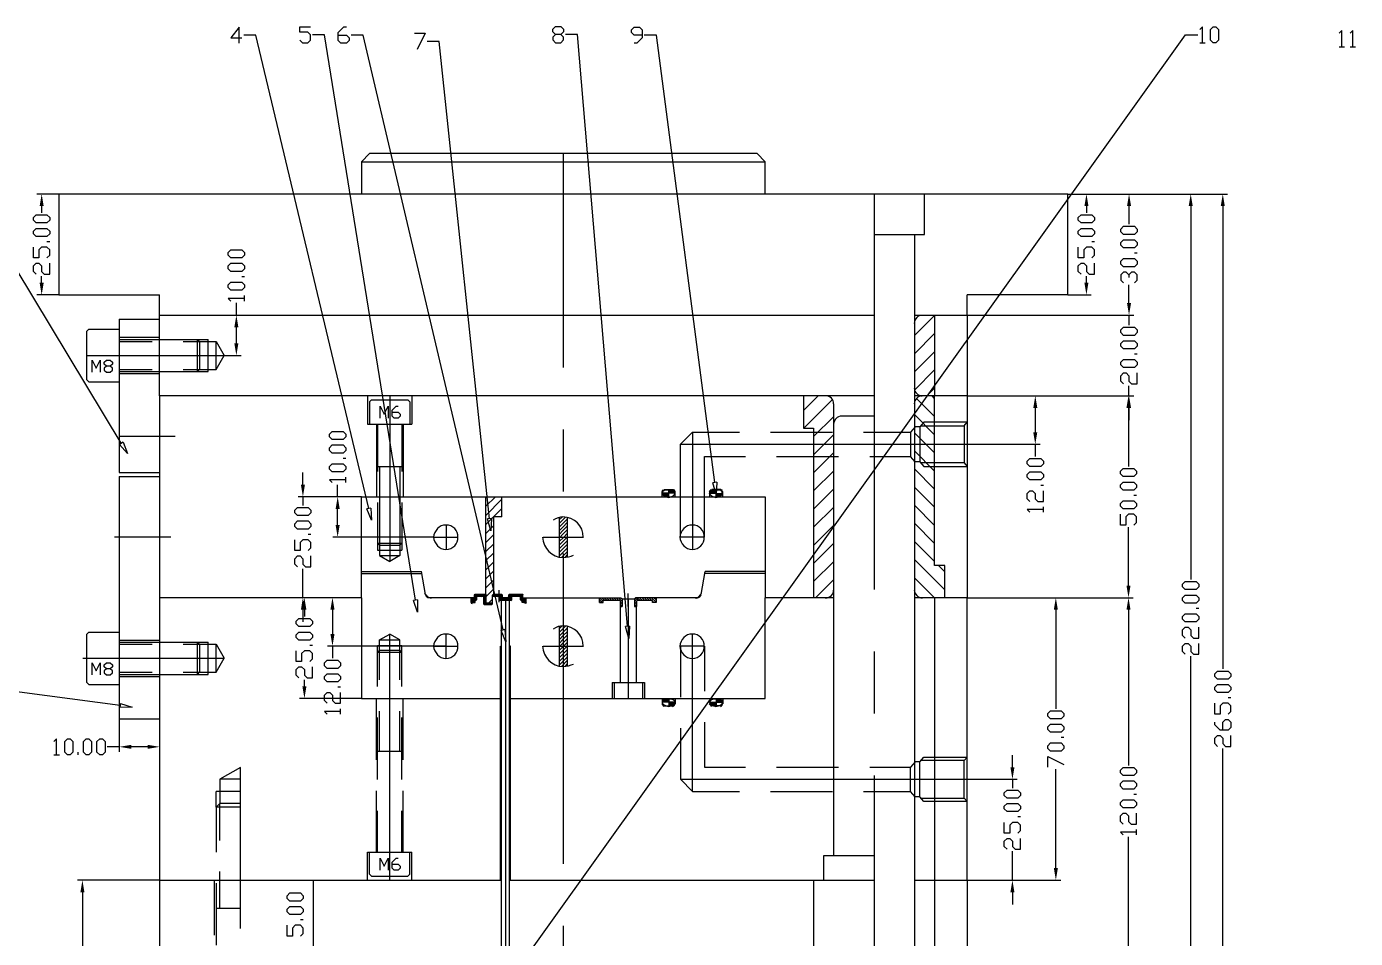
# Model space of a CAD drawing. Header units: inches. Extents: x 0 to 325, y 148 to 354.
# Drawn here: x 45.1 to 125.5, y 188.3 to 243.4 of the extents above; entities that cross this region are included whole.
import ezdxf

# ---------------------------------------------------------------- set-up
doc = ezdxf.new("R2010")
doc.units = ezdxf.units.IN
doc.header["$MEASUREMENT"] = 0

# ---------------------------------------------------------------- blocks, each defined once
blk = doc.blocks.new('AHH1270-500010_3')
at = {"transparency": 33554687}
for color, points in [(1, [(46.175, 232.574), (46.052, 233.306), (45.93, 232.574)]), (1, [(109.388, 232.574), (109.266, 233.306), (109.144, 232.574)]), (1, [(111.967, 232.574), (111.844, 233.306), (111.722, 232.574)]), (1, [(115.7, 232.574), (115.577, 233.306), (115.455, 232.574)]), (1, [(117.638, 232.574), (117.516, 233.306), (117.394, 232.574)]), (1, [(46.175, 227.933), (46.052, 227.2), (45.93, 227.933)]), (1, [(109.388, 227.933), (109.266, 227.2), (109.144, 227.933)]), (1, [(57.954, 225.246), (57.832, 225.979), (57.709, 225.246)]), (1, [(111.967, 226.711), (111.844, 225.979), (111.722, 226.711)]), (1, [(111.967, 226.711), (111.844, 225.979), (111.722, 226.711)]), (1, [(57.954, 224.269), (57.832, 223.536), (57.709, 224.269)]), (1, [(106.295, 220.361), (106.172, 221.093), (106.05, 220.361)]), (1, [(111.933, 220.361), (111.811, 221.093), (111.689, 220.361)]), (1, [(111.967, 220.361), (111.844, 221.093), (111.722, 220.361)]), (1, [(106.295, 218.894), (106.172, 218.161), (106.05, 218.894)]), (1, [(61.981, 215.72), (61.859, 214.987), (61.737, 215.72)]), (1, [(64.083, 214.254), (63.961, 214.987), (63.838, 214.255)]), (2, [(83.652, 215.097), (83.652, 215.207), (83.599, 215.207)]), (2, [(83.652, 215.097), (83.795, 215.017), (83.652, 215.207)]), (2, [(83.795, 215.017), (83.795, 215.207), (83.652, 215.207)]), (2, [(83.795, 215.017), (83.99, 214.987), (83.795, 215.207)]), (2, [(83.99, 214.987), (83.99, 215.207), (83.795, 215.207)]), (2, [(83.99, 215.207), (84.186, 215.207), (83.99, 215.427)]), (2, [(84.186, 215.207), (84.186, 215.397), (83.99, 215.427)]), (2, [(84.186, 215.207), (84.329, 215.207), (84.186, 215.397)]), (2, [(84.329, 215.207), (84.329, 215.317), (84.186, 215.397)]), (2, [(84.329, 215.207), (84.381, 215.207), (84.329, 215.317)]), (2, [(86.534, 215.207), (86.534, 215.317), (86.482, 215.207)]), (2, [(86.677, 215.207), (86.677, 215.397), (86.534, 215.317)]), (2, [(86.534, 215.207), (86.677, 215.207), (86.534, 215.317)]), (2, [(86.872, 215.207), (86.872, 215.427), (86.677, 215.397)]), (2, [(86.677, 215.207), (86.872, 215.207), (86.677, 215.397)]), (2, [(86.872, 214.987), (87.068, 215.017), (86.872, 215.207)]), (2, [(87.068, 215.017), (87.068, 215.207), (86.872, 215.207)]), (2, [(87.068, 215.017), (87.211, 215.097), (87.068, 215.207)]), (2, [(87.211, 215.097), (87.211, 215.207), (87.068, 215.207)]), (2, [(87.211, 215.097), (87.263, 215.207), (87.211, 215.207)]), (1, [(64.083, 213.277), (63.961, 212.544), (63.838, 213.277)]), (1, [(111.933, 209.613), (111.811, 208.881), (111.689, 209.613)]), (1, [(61.981, 208.148), (61.859, 208.881), (61.737, 208.148)]), (1, [(62.071, 208.148), (61.949, 208.881), (61.827, 208.148)]), (1, [(63.769, 208.148), (63.647, 208.881), (63.525, 208.148)]), (1, [(107.538, 208.148), (107.416, 208.881), (107.294, 208.148)]), (1, [(111.933, 208.148), (111.811, 208.881), (111.689, 208.148)]), (1, [(63.769, 206.682), (63.647, 205.949), (63.525, 206.683)]), (1, [(62.071, 203.507), (61.949, 202.774), (61.827, 203.507)]), (2, [(83.652, 202.554), (83.652, 202.664), (83.599, 202.554)]), (2, [(83.795, 202.554), (83.795, 202.745), (83.652, 202.664)]), (2, [(83.652, 202.554), (83.795, 202.554), (83.652, 202.664)]), (2, [(83.99, 202.554), (83.99, 202.774), (83.795, 202.745)]), (2, [(83.795, 202.554), (83.99, 202.554), (83.795, 202.745)]), (2, [(86.872, 202.554), (87.068, 202.554), (86.872, 202.774)]), (2, [(87.068, 202.554), (87.068, 202.745), (86.872, 202.774)]), (2, [(87.068, 202.554), (87.211, 202.554), (87.068, 202.745)]), (2, [(87.211, 202.554), (87.211, 202.664), (87.068, 202.745)]), (2, [(87.211, 202.554), (87.263, 202.554), (87.211, 202.664)]), (2, [(83.99, 202.335), (84.186, 202.364), (83.99, 202.554)]), (2, [(84.186, 202.364), (84.186, 202.554), (83.99, 202.554)]), (2, [(84.186, 202.364), (84.329, 202.445), (84.186, 202.554)]), (2, [(84.329, 202.444), (84.329, 202.554), (84.186, 202.554)]), (2, [(84.329, 202.444), (84.381, 202.554), (84.329, 202.554)]), (2, [(86.534, 202.444), (86.534, 202.554), (86.482, 202.554)]), (2, [(86.534, 202.444), (86.677, 202.364), (86.534, 202.554)]), (2, [(86.677, 202.364), (86.677, 202.554), (86.534, 202.554)]), (2, [(86.677, 202.364), (86.872, 202.334), (86.677, 202.554)]), (2, [(86.872, 202.335), (86.872, 202.554), (86.677, 202.554)]), (1, [(51.479, 199.731), (50.747, 199.853), (51.48, 199.975)]), (1, [(52.457, 199.731), (53.189, 199.853), (52.457, 199.975)]), (1, [(104.911, 198.622), (104.789, 197.889), (104.667, 198.622)]), (1, [(107.538, 192.515), (107.416, 191.783), (107.294, 192.515)]), (1, [(48.638, 191.05), (48.516, 191.783), (48.394, 191.05)]), (1, [(104.911, 191.05), (104.789, 191.783), (104.667, 191.05)])]:
    blk.add_hatch(color=color, dxfattribs=at).paths.add_polyline_path(points)
at = {"color": 1, "transparency": 33554687}
for points in [[(50.87, 218.22), (36.003, 242.887), (35.27, 242.887)], [(57.994, 242.425), (57.994, 243.404), (57.502, 242.75), (58.156, 242.75)], [(65.846, 214.279), (59.012, 242.912), (58.279, 242.912)], [(61.669, 242.612), (61.831, 242.45), (62.156, 242.45), (62.318, 242.612), (62.318, 242.937), (62.156, 243.099), (61.669, 243.099), (61.669, 243.429), (62.318, 243.429)], [(68.68, 208.735), (63.174, 242.937), (62.441, 242.937)], [(64.001, 242.927), (64.488, 242.927), (64.65, 242.764), (64.65, 242.602), (64.488, 242.44), (64.163, 242.44), (64.001, 242.602), (64.001, 243.089), (64.326, 243.414), (64.488, 243.414)], [(73.968, 206.924), (65.506, 242.927), (64.773, 242.927)], [(67.902, 176.687), (115.264, 242.932), (115.998, 242.932)], [(68.601, 243.035), (69.25, 243.035), (68.763, 242.056)], [(77.137, 242.464), (77.461, 242.464), (77.624, 242.627), (77.624, 242.789), (77.461, 242.951), (77.137, 242.951), (76.974, 243.114), (76.974, 243.276), (77.137, 243.438), (77.461, 243.438), (77.624, 243.276), (77.624, 243.114), (77.461, 242.951)], [(77.137, 242.951), (76.974, 242.789), (76.974, 242.627), (77.137, 242.464)], [(81.505, 207.145), (78.48, 242.951), (77.747, 242.951)], [(82.391, 242.917), (81.899, 242.917), (81.736, 243.079), (81.736, 243.242), (81.899, 243.404), (82.228, 243.404), (82.391, 243.242), (82.391, 242.755), (82.066, 242.43), (81.899, 242.43)], [(86.774, 215.849), (83.247, 242.917), (82.514, 242.917)], [(116.283, 242.445), (116.283, 243.424), (116.121, 243.256)], [(116.937, 242.445), (116.77, 242.607), (116.77, 243.256), (116.937, 243.424), (117.1, 243.424), (117.262, 243.256), (117.262, 242.607), (117.1, 242.445), (116.937, 242.445)], [(124.725, 242.218), (124.725, 243.197), (124.563, 243.035)], [(125.379, 242.218), (125.379, 243.197), (125.217, 243.035)], [(73.142, 213.654), (70.106, 242.543), (69.373, 242.543)], [(116.121, 242.445), (116.445, 242.445)], [(124.563, 242.218), (124.888, 242.218)], [(125.217, 242.218), (125.542, 242.218)], [(77.614, 235.749), (77.614, 222.815)], [(47.082, 233.304), (45.758, 233.304)], [(96.422, 233.304), (96.422, 209.379)], [(108.146, 233.304), (112.136, 233.304)], [(108.146, 233.304), (115.87, 233.304)], [(108.146, 233.304), (117.808, 233.304)], [(108.146, 233.304), (109.558, 233.304)], [(46.049, 232.571), (46.049, 232.162)], [(109.262, 232.571), (109.262, 232.162)], [(111.84, 232.571), (111.84, 231.474)], [(115.574, 232.571), (115.574, 209.979)], [(117.513, 232.571), (117.513, 204.563)], [(46.541, 231.715), (46.373, 231.552), (45.724, 231.552), (45.562, 231.715), (45.562, 231.877), (45.724, 232.044), (46.373, 232.044), (46.541, 231.877), (46.541, 231.715)], [(109.754, 231.715), (109.587, 231.552), (108.938, 231.552), (108.775, 231.715), (108.775, 231.877), (108.938, 232.044), (109.587, 232.044), (109.754, 231.877), (109.754, 231.715)], [(46.541, 230.903), (46.373, 230.741), (45.724, 230.741), (45.562, 230.903), (45.562, 231.065), (45.724, 231.228), (46.373, 231.228), (46.541, 231.065), (46.541, 230.903)], [(109.754, 230.903), (109.587, 230.741), (108.938, 230.741), (108.775, 230.903), (108.775, 231.065), (108.938, 231.228), (109.587, 231.228), (109.754, 231.065), (109.754, 230.903)], [(112.332, 231.026), (112.17, 230.864), (111.516, 230.864), (111.353, 231.026), (111.353, 231.188), (111.516, 231.351), (112.17, 231.351), (112.332, 231.188), (112.332, 231.026)], [(46.373, 229.437), (46.541, 229.599), (46.541, 229.924), (46.373, 230.086), (46.049, 230.086), (45.886, 229.924), (45.886, 229.437), (45.562, 229.437), (45.562, 230.086)], [(46.541, 230.416), (46.373, 230.416)], [(109.587, 229.437), (109.754, 229.599), (109.754, 229.924), (109.587, 230.086), (109.262, 230.086), (109.1, 229.924), (109.1, 229.437), (108.775, 229.437), (108.775, 230.086)], [(109.754, 230.416), (109.587, 230.416)], [(112.332, 230.209), (112.17, 230.047), (111.516, 230.047), (111.353, 230.209), (111.353, 230.372), (111.516, 230.534), (112.17, 230.534), (112.332, 230.372), (112.332, 230.209)], [(58.319, 229.599), (58.156, 229.437), (57.502, 229.437), (57.34, 229.599), (57.34, 229.762), (57.502, 229.924), (58.156, 229.924), (58.319, 229.762), (58.319, 229.599)], [(112.332, 229.068), (112.17, 228.905), (111.516, 228.905), (111.353, 229.068), (111.353, 229.235), (111.516, 229.397), (112.17, 229.397), (112.332, 229.235), (112.332, 229.068)], [(112.332, 229.722), (112.17, 229.722)], [(45.724, 228.458), (45.562, 228.62), (45.562, 228.95), (45.724, 229.112), (45.886, 229.112), (46.049, 228.95), (46.049, 228.62), (46.211, 228.458), (46.541, 228.458), (46.541, 229.112)], [(58.319, 228.787), (58.156, 228.62), (57.502, 228.62), (57.34, 228.787), (57.34, 228.95), (57.502, 229.112), (58.156, 229.112), (58.319, 228.95), (58.319, 228.787)], [(108.938, 228.458), (108.775, 228.62), (108.775, 228.95), (108.938, 229.112), (109.1, 229.112), (109.262, 228.95), (109.262, 228.62), (109.425, 228.458), (109.754, 228.458), (109.754, 229.112)], [(111.84, 228.418), (111.678, 228.581), (111.516, 228.581), (111.353, 228.418), (111.353, 228.094), (111.516, 227.931)], [(112.17, 227.931), (112.332, 228.094), (112.332, 228.418), (112.17, 228.581), (112.003, 228.581), (111.84, 228.418), (111.84, 228.256)], [(46.049, 227.931), (46.049, 228.34)], [(58.319, 227.646), (58.156, 227.484), (57.502, 227.484), (57.34, 227.646), (57.34, 227.808), (57.502, 227.971), (58.156, 227.971), (58.319, 227.808), (58.319, 227.646)], [(58.319, 228.295), (58.156, 228.295)], [(109.262, 227.931), (109.262, 228.34)], [(111.84, 226.711), (111.84, 227.808)], [(47.082, 227.198), (45.758, 227.198)], [(58.319, 226.992), (57.34, 226.992), (57.502, 226.829)], [(58.319, 226.829), (58.319, 227.159)], [(108.146, 227.198), (109.558, 227.198)], [(111.84, 226.711), (111.84, 227.439)], [(56.606, 225.978), (58.122, 225.978)], [(57.832, 225.978), (57.832, 226.711)], [(102.04, 225.978), (112.136, 225.978)], [(102.04, 225.978), (112.136, 225.978)], [(111.84, 225.978), (111.84, 225.363)], [(57.832, 224.266), (57.832, 225.245)], [(112.332, 224.916), (112.17, 224.753), (111.516, 224.753), (111.353, 224.916), (111.353, 225.083), (111.516, 225.245), (112.17, 225.245), (112.332, 225.083), (112.332, 224.916)], [(112.332, 224.104), (112.17, 223.941), (111.516, 223.941), (111.353, 224.104), (111.353, 224.266), (111.516, 224.429), (112.17, 224.429), (112.332, 224.266), (112.332, 224.104)], [(56.606, 223.533), (58.122, 223.533)], [(112.332, 223.617), (112.17, 223.617)], [(112.332, 222.962), (112.17, 222.8), (111.516, 222.8), (111.353, 222.962), (111.353, 223.125), (111.516, 223.287), (112.17, 223.287), (112.332, 223.125), (112.332, 222.962)], [(111.516, 221.826), (111.353, 221.988), (111.353, 222.313), (111.516, 222.475), (111.678, 222.475), (111.84, 222.313), (111.84, 221.988), (112.003, 221.826), (112.332, 221.826), (112.332, 222.475)], [(111.84, 221.093), (111.84, 221.703)], [(102.04, 221.093), (112.136, 221.093)], [(102.04, 221.093), (112.101, 221.093)], [(102.04, 221.093), (106.463, 221.093)], [(106.168, 220.36), (106.168, 218.894)], [(111.811, 220.36), (111.811, 216.818)], [(111.84, 220.36), (111.84, 219.627)], [(64.449, 218.608), (64.286, 218.446), (63.632, 218.446), (63.47, 218.608), (63.47, 218.771), (63.632, 218.933), (64.286, 218.933), (64.449, 218.771), (64.449, 218.608)], [(77.614, 219.056), (77.614, 215.302)], [(50.978, 218.284), (51.249, 217.595), (50.767, 218.156)], [(50.978, 218.284), (50.767, 218.156)], [(64.449, 217.792), (64.286, 217.629), (63.632, 217.629), (63.47, 217.792), (63.47, 217.954), (63.632, 218.121), (64.286, 218.121), (64.449, 217.954), (64.449, 217.792)], [(102.04, 218.161), (106.463, 218.161)], [(106.168, 218.161), (106.168, 217.428)], [(64.449, 217.305), (64.286, 217.305)], [(106.66, 216.98), (106.498, 216.818), (105.843, 216.818), (105.681, 216.98), (105.681, 217.142), (105.843, 217.305), (106.498, 217.305), (106.66, 217.142), (106.66, 216.98)], [(61.856, 215.716), (61.856, 216.449)], [(64.449, 216.655), (64.286, 216.493), (63.632, 216.493), (63.47, 216.655), (63.47, 216.818), (63.632, 216.98), (64.286, 216.98), (64.449, 216.818), (64.449, 216.655)], [(106.66, 216.163), (106.498, 216.001), (105.843, 216.001), (105.681, 216.163), (105.681, 216.326), (105.843, 216.488), (106.498, 216.488), (106.66, 216.326), (106.66, 216.163)], [(112.298, 216.37), (112.136, 216.208), (111.481, 216.208), (111.319, 216.37), (111.319, 216.532), (111.481, 216.695), (112.136, 216.695), (112.298, 216.532), (112.298, 216.37)], [(64.449, 216.001), (63.47, 216.001), (63.632, 215.839)], [(63.957, 214.983), (63.957, 215.716)], [(64.449, 215.839), (64.449, 216.163)], [(86.897, 215.863), (86.868, 215.125), (86.656, 215.834)], [(86.897, 215.863), (86.656, 215.834)], [(106.66, 215.676), (106.498, 215.676)], [(112.298, 215.553), (112.136, 215.391), (111.481, 215.391), (111.319, 215.553), (111.319, 215.716), (111.481, 215.878), (112.136, 215.878), (112.298, 215.716), (112.298, 215.553)], [(65.398, 214.983), (61.566, 214.983)], [(61.856, 214.983), (61.856, 214.456)], [(65.398, 214.983), (63.666, 214.983)], [(105.843, 214.697), (105.681, 214.86), (105.681, 215.189), (105.843, 215.352), (106.006, 215.352), (106.168, 215.189), (106.168, 214.86), (106.335, 214.697), (106.66, 214.697), (106.66, 215.352)], [(112.298, 214.417), (112.136, 214.25), (111.481, 214.25), (111.319, 214.417), (111.319, 214.579), (111.481, 214.742), (112.136, 214.742), (112.298, 214.579), (112.298, 214.417)], [(112.298, 215.066), (112.136, 215.066)], [(62.343, 214.009), (62.181, 213.846), (61.531, 213.846), (61.369, 214.009), (61.369, 214.171), (61.531, 214.333), (62.181, 214.333), (62.343, 214.171), (62.343, 214.009)], [(63.957, 213.275), (63.957, 214.25)], [(65.964, 214.304), (66.018, 213.566), (65.728, 214.25)], [(65.964, 214.304), (65.728, 214.25)], [(106.66, 214.21), (105.681, 214.21), (105.843, 214.048)], [(106.66, 214.048), (106.66, 214.373)], [(112.136, 213.275), (112.298, 213.438), (112.298, 213.763), (112.136, 213.925), (111.811, 213.925), (111.644, 213.763), (111.644, 213.275), (111.319, 213.275), (111.319, 213.925)], [(62.343, 213.192), (62.181, 213.03), (61.531, 213.03), (61.369, 213.192), (61.369, 213.354), (61.531, 213.521), (62.181, 213.521), (62.343, 213.354), (62.343, 213.192)], [(73.265, 213.664), (73.22, 212.921), (73.024, 213.64)], [(73.265, 213.664), (73.024, 213.64)], [(111.811, 209.61), (111.811, 213.153)], [(62.181, 211.726), (62.343, 211.893), (62.343, 212.218), (62.181, 212.38), (61.856, 212.38), (61.693, 212.218), (61.693, 211.726), (61.369, 211.726), (61.369, 212.38)], [(62.343, 212.705), (62.181, 212.705)], [(69.796, 212.542), (63.666, 212.542)], [(77.614, 211.549), (77.614, 192.775)], [(61.531, 210.752), (61.369, 210.914), (61.369, 211.239), (61.531, 211.401), (61.693, 211.401), (61.856, 211.239), (61.856, 210.914), (62.018, 210.752), (62.343, 210.752), (62.343, 211.401)], [(61.856, 208.877), (61.856, 210.629)], [(116.061, 209.532), (115.899, 209.364), (115.25, 209.364), (115.087, 209.532), (115.087, 209.694), (115.25, 209.856), (115.899, 209.856), (116.061, 209.694), (116.061, 209.532)], [(73.703, 209.325), (73.703, 208.597)], [(73.703, 209.099), (73.703, 208.705)], [(81.52, 209.123), (81.52, 208.336)], [(65.398, 208.877), (61.566, 208.877)], [(65.398, 208.877), (61.654, 208.877)], [(65.398, 208.877), (63.351, 208.877)], [(68.798, 208.754), (68.798, 208.011), (68.557, 208.715)], [(68.798, 208.754), (68.557, 208.715)], [(102.04, 208.877), (112.101, 208.877)], [(102.04, 208.877), (112.101, 208.877)], [(102.04, 208.877), (107.708, 208.877)], [(116.061, 208.715), (115.899, 208.553), (115.25, 208.553), (115.087, 208.715), (115.087, 208.877), (115.25, 209.04), (115.899, 209.04), (116.061, 208.877), (116.061, 208.715)], [(62.436, 207.288), (62.274, 207.126), (61.62, 207.126), (61.457, 207.288), (61.457, 207.455), (61.62, 207.618), (62.274, 207.618), (62.436, 207.455), (62.436, 207.288)], [(61.856, 208.144), (61.856, 207.411)], [(61.949, 208.144), (61.949, 207.741)], [(63.647, 208.144), (63.647, 206.678)], [(107.413, 208.144), (107.413, 202.162)], [(111.811, 208.144), (111.811, 198.723)], [(116.061, 207.574), (115.899, 207.411), (115.25, 207.411), (115.087, 207.574), (115.087, 207.741), (115.25, 207.903), (115.899, 207.903), (116.061, 207.741), (116.061, 207.574)], [(116.061, 208.228), (115.899, 208.228)], [(62.436, 206.476), (62.274, 206.314), (61.62, 206.314), (61.457, 206.476), (61.457, 206.639), (61.62, 206.801), (62.274, 206.801), (62.436, 206.639), (62.436, 206.476)], [(74.086, 206.954), (74.136, 206.211), (73.845, 206.9)], [(74.086, 206.954), (73.845, 206.9)], [(81.628, 207.155), (81.569, 206.417), (81.382, 207.136)], [(81.628, 207.155), (81.382, 207.136)], [(115.25, 206.437), (115.087, 206.599), (115.087, 206.924), (115.25, 207.086), (115.412, 207.086), (115.574, 206.924), (115.574, 206.599), (115.737, 206.437), (116.061, 206.437), (116.061, 207.086)], [(62.436, 205.989), (62.274, 205.989)], [(70.529, 205.945), (63.351, 205.945)], [(63.647, 205.945), (63.647, 205.212)], [(115.25, 205.458), (115.087, 205.62), (115.087, 205.945), (115.25, 206.112), (115.412, 206.112), (115.574, 205.945), (115.574, 205.62), (115.737, 205.458), (116.061, 205.458), (116.061, 206.112)], [(62.274, 205.01), (62.436, 205.173), (62.436, 205.497), (62.274, 205.66), (61.949, 205.66), (61.782, 205.497), (61.782, 205.01), (61.457, 205.01), (61.457, 205.66)], [(64.134, 204.764), (63.971, 204.602), (63.317, 204.602), (63.155, 204.764), (63.155, 204.932), (63.317, 205.094), (63.971, 205.094), (64.134, 204.932), (64.134, 204.764)], [(96.422, 205.625), (96.422, 201.872)], [(115.574, 180.298), (115.574, 205.335)], [(50.806, 202.349), (31.137, 204.946)], [(61.62, 204.036), (61.457, 204.199), (61.457, 204.523), (61.62, 204.686), (61.782, 204.686), (61.949, 204.523), (61.949, 204.199), (62.112, 204.036), (62.436, 204.036), (62.436, 204.686)], [(64.134, 203.953), (63.971, 203.79), (63.317, 203.79), (63.155, 203.953), (63.155, 204.115), (63.317, 204.277), (63.971, 204.277), (64.134, 204.115), (64.134, 203.953)], [(118, 204.115), (117.838, 203.953), (117.188, 203.953), (117.026, 204.115), (117.026, 204.277), (117.188, 204.44), (117.838, 204.44), (118, 204.277), (118, 204.115)], [(61.949, 203.505), (61.949, 203.913)], [(64.134, 203.466), (63.971, 203.466)], [(118, 203.303), (117.838, 203.136), (117.188, 203.136), (117.026, 203.303), (117.026, 203.466), (117.188, 203.628), (117.838, 203.628), (118, 203.466), (118, 203.303)], [(65.398, 202.772), (61.654, 202.772)], [(63.317, 202.486), (63.155, 202.649), (63.155, 202.974), (63.317, 203.136), (63.479, 203.136), (63.647, 202.974), (63.647, 202.649), (63.809, 202.486), (64.134, 202.486), (64.134, 203.136)], [(118, 202.811), (117.838, 202.811)], [(50.821, 202.472), (51.534, 202.255), (50.791, 202.231)], [(50.821, 202.472), (50.791, 202.231)], [(64.134, 201.999), (63.155, 201.999), (63.317, 201.837)], [(64.134, 201.837), (64.134, 202.162)], [(107.9, 201.714), (107.737, 201.552), (107.088, 201.552), (106.926, 201.714), (106.926, 201.876), (107.088, 202.039), (107.737, 202.039), (107.9, 201.876), (107.9, 201.714)], [(117.838, 201.837), (118, 201.999), (118, 202.324), (117.838, 202.486), (117.513, 202.486), (117.35, 202.324), (117.35, 201.837), (117.026, 201.837), (117.026, 202.486)], [(50.742, 201.552), (50.742, 199.559)], [(53.187, 201.552), (53.187, 199.559)], [(107.9, 200.897), (107.737, 200.735), (107.088, 200.735), (106.926, 200.897), (106.926, 201.06), (107.088, 201.227), (107.737, 201.227), (107.9, 201.06), (107.9, 200.897)], [(117.513, 200.858), (117.513, 201.345), (117.675, 201.507), (117.838, 201.507), (118, 201.345), (118, 201.02), (117.838, 200.858), (117.35, 200.858), (117.026, 201.183), (117.026, 201.345)], [(46.959, 199.362), (46.959, 200.341), (46.797, 200.174)], [(47.608, 199.362), (47.446, 199.525), (47.446, 200.174), (47.608, 200.341), (47.771, 200.341), (47.933, 200.174), (47.933, 199.525), (47.771, 199.362), (47.608, 199.362)], [(48.75, 199.362), (48.587, 199.525), (48.587, 200.174), (48.75, 200.341), (48.912, 200.341), (49.074, 200.174), (49.074, 199.525), (48.912, 199.362), (48.75, 199.362)], [(49.561, 199.362), (49.399, 199.525), (49.399, 200.174), (49.561, 200.341), (49.729, 200.341), (49.891, 200.174), (49.891, 199.525), (49.729, 199.362), (49.561, 199.362)], [(107.9, 200.41), (107.737, 200.41)], [(117.188, 199.879), (117.026, 200.046), (117.026, 200.371), (117.188, 200.533), (117.35, 200.533), (117.513, 200.371), (117.513, 200.046), (117.675, 199.879), (118, 199.879), (118, 200.533)], [(48.263, 199.362), (48.263, 199.525)], [(50.742, 199.85), (50.009, 199.85)], [(52.454, 199.85), (51.475, 199.85)], [(107.9, 199.761), (107.737, 199.599), (107.088, 199.599), (106.926, 199.761), (106.926, 199.923), (107.088, 200.086), (107.737, 200.086), (107.9, 199.923), (107.9, 199.761)], [(117.513, 169.308), (117.513, 199.761)], [(46.797, 199.362), (47.121, 199.362)], [(58.073, 188.859), (58.073, 198.605)], [(104.785, 198.62), (104.785, 199.353)], [(106.926, 198.62), (106.926, 199.269), (107.9, 198.782)], [(112.298, 198.275), (112.136, 198.113), (111.481, 198.113), (111.319, 198.275), (111.319, 198.438), (111.481, 198.6), (112.136, 198.6), (112.298, 198.438), (112.298, 198.275)], [(96.422, 198.118), (96.422, 174.193)], [(102.04, 197.887), (105.081, 197.887)], [(104.785, 197.887), (104.785, 197.355)], [(107.413, 192.514), (107.413, 198.497)], [(105.277, 196.907), (105.11, 196.745), (104.461, 196.745), (104.298, 196.907), (104.298, 197.075), (104.461, 197.237), (105.11, 197.237), (105.277, 197.075), (105.277, 196.907)], [(112.298, 197.463), (112.136, 197.296), (111.481, 197.296), (111.319, 197.463), (111.319, 197.626), (111.481, 197.788), (112.136, 197.788), (112.298, 197.626), (112.298, 197.463)], [(105.277, 196.096), (105.11, 195.933), (104.461, 195.933), (104.298, 196.096), (104.298, 196.258), (104.461, 196.42), (105.11, 196.42), (105.277, 196.258), (105.277, 196.096)], [(112.298, 196.322), (112.136, 196.16), (111.481, 196.16), (111.319, 196.322), (111.319, 196.484), (111.481, 196.647), (112.136, 196.647), (112.298, 196.484), (112.298, 196.322)], [(112.298, 196.971), (112.136, 196.971)], [(105.277, 195.609), (105.11, 195.609)], [(111.481, 195.181), (111.319, 195.343), (111.319, 195.668), (111.481, 195.835), (111.644, 195.835), (111.811, 195.668), (111.811, 195.343), (111.973, 195.181), (112.298, 195.181), (112.298, 195.835)], [(105.11, 194.63), (105.277, 194.792), (105.277, 195.117), (105.11, 195.279), (104.785, 195.279), (104.623, 195.117), (104.623, 194.63), (104.298, 194.63), (104.298, 195.279)], [(112.298, 194.694), (111.319, 194.694), (111.481, 194.531)], [(112.298, 194.531), (112.298, 194.856)], [(104.461, 193.651), (104.298, 193.818), (104.298, 194.143), (104.461, 194.305), (104.623, 194.305), (104.785, 194.143), (104.785, 193.818), (104.948, 193.651), (105.277, 193.651), (105.277, 194.305)], [(111.811, 180.298), (111.811, 194.408)], [(104.785, 191.781), (104.785, 193.533)], [(53.187, 191.781), (48.218, 191.781)], [(102.04, 191.781), (105.081, 191.781)], [(102.04, 191.781), (107.708, 191.781)], [(48.514, 191.048), (48.514, 185.061)], [(61.88, 190.679), (61.718, 190.517), (61.069, 190.517), (60.906, 190.679), (60.906, 190.842), (61.069, 191.009), (61.718, 191.009), (61.88, 190.842), (61.88, 190.679)], [(104.785, 191.048), (104.785, 190.315)], [(61.88, 189.867), (61.718, 189.705), (61.069, 189.705), (60.906, 189.867), (60.906, 190.03), (61.069, 190.192), (61.718, 190.192), (61.88, 190.03), (61.88, 189.867)], [(61.718, 188.401), (61.88, 188.564), (61.88, 188.888), (61.718, 189.051), (61.393, 189.051), (61.231, 188.888), (61.231, 188.401), (60.906, 188.401), (60.906, 189.051)], [(61.88, 189.38), (61.718, 189.38)], [(77.614, 189.021), (77.614, 185.263)]]:
    blk.add_lwpolyline(points, dxfattribs=at)
at = {"color": 4, "transparency": 33554687}
for points in [[(65.89, 235.749), (65.398, 235.257), (65.398, 233.304)], [(89.337, 235.749), (65.89, 235.749)], [(89.825, 233.304), (89.825, 235.257), (89.337, 235.749)], [(65.398, 235.257), (89.825, 235.257)], [(108.146, 227.198), (108.146, 233.304), (47.082, 233.304), (47.082, 227.198)], [(96.422, 230.864), (99.472, 230.864), (99.472, 233.304)], [(98.862, 230.864), (98.862, 180.057)], [(47.082, 227.198), (53.187, 227.198)], [(53.187, 225.978), (53.187, 227.198)], [(108.146, 227.198), (102.04, 227.198)], [(102.04, 225.978), (102.04, 227.198)], [(53.187, 225.978), (96.422, 225.978)], [(53.187, 221.093), (53.187, 225.978)], [(53.187, 221.093), (53.187, 225.978)], [(102.04, 225.978), (102.04, 221.093), (98.862, 221.093)], [(98.862, 225.978), (102.04, 225.978)], [(98.862, 224.734), (100.082, 225.954)], [(100.082, 225.978), (100.082, 221.093)], [(50.742, 225.732), (53.187, 225.732)], [(50.742, 225.732), (50.742, 216.449), (53.187, 216.449)], [(98.862, 223.636), (100.082, 224.857)], [(98.862, 222.539), (100.082, 223.759)], [(98.882, 221.457), (100.082, 222.662)], [(99.61, 221.093), (100.082, 221.565)], [(53.187, 221.093), (53.187, 208.877)], [(96.422, 221.093), (53.187, 221.093)], [(92.147, 221.093), (92.147, 219.135)], [(92.147, 220.207), (93.027, 221.093)], [(92.171, 219.135), (93.898, 220.867)], [(93.977, 219.381), (93.977, 220.601)], [(100.082, 219.833), (98.99, 220.931)], [(100.082, 220.931), (99.925, 221.093)], [(100.697, 208.877), (100.697, 210.83), (100.082, 210.83), (100.082, 221.093)], [(102.04, 221.093), (102.04, 208.877)], [(92.757, 218.623), (93.977, 219.848)], [(96.422, 219.868), (94.469, 219.868)], [(100.082, 218.736), (98.862, 219.956)], [(92.147, 219.135), (92.757, 219.135)], [(92.757, 219.135), (92.757, 208.877)], [(92.757, 217.531), (93.977, 218.751)], [(93.977, 193.247), (93.977, 219.381)], [(100.082, 217.639), (98.862, 218.864)], [(92.757, 216.434), (93.977, 217.654)], [(100.082, 216.542), (98.862, 217.767)], [(92.757, 215.337), (93.977, 216.557)], [(100.082, 215.445), (98.862, 216.67)], [(50.742, 216.208), (53.187, 216.208)], [(50.742, 216.208), (50.742, 201.552)], [(100.082, 214.353), (98.862, 215.573)], [(65.398, 214.983), (89.825, 214.983)], [(65.398, 208.877), (65.398, 214.983)], [(72.92, 209.099), (72.92, 214.983)], [(72.93, 214.958), (72.96, 214.983)], [(72.93, 214.407), (73.506, 214.983)], [(72.93, 213.861), (73.899, 214.83)], [(73.899, 213.763), (73.899, 214.983)], [(89.825, 214.983), (89.825, 208.877)], [(92.757, 214.24), (93.977, 215.46)], [(72.93, 213.31), (73.899, 214.279)], [(92.757, 213.143), (93.977, 214.363)], [(100.082, 213.256), (98.862, 214.476)], [(72.93, 212.764), (73.412, 213.241)], [(73.412, 209.099), (73.412, 213.763)], [(73.899, 213.763), (73.412, 213.763)], [(92.757, 212.046), (93.977, 213.266)], [(100.082, 212.159), (98.862, 213.379)], [(72.93, 212.218), (73.412, 212.695)], [(100.082, 211.062), (98.862, 212.282)], [(72.93, 211.667), (73.412, 212.144)], [(72.93, 211.121), (73.412, 211.598)], [(92.757, 210.948), (93.977, 212.169)], [(72.93, 210.57), (73.412, 211.047)], [(92.757, 209.851), (93.977, 211.071)], [(100.697, 209.354), (98.862, 211.185)], [(100.697, 210.452), (100.313, 210.83)], [(65.398, 210.466), (69.029, 210.466)], [(65.398, 210.343), (69.049, 210.343)], [(69.27, 209.079), (69.029, 210.466)], [(72.93, 210.024), (73.412, 210.501)], [(72.93, 209.473), (73.412, 209.95)], [(85.953, 209.079), (86.199, 210.466)], [(89.825, 210.343), (86.174, 210.343)], [(89.825, 210.466), (86.199, 210.466)], [(92.88, 208.877), (93.977, 209.974)], [(100.072, 208.877), (98.862, 210.087)], [(72.92, 209.099), (72.93, 208.557)], [(72.93, 208.926), (73.412, 209.404)], [(73.412, 209.099), (73.339, 209.025)], [(53.187, 208.877), (53.187, 191.781), (73.88, 191.781)], [(65.398, 208.877), (53.187, 208.877)], [(65.398, 208.877), (65.398, 202.772)], [(72, 208.877), (69.511, 208.877)], [(72.93, 208.557), (73.339, 208.557)], [(73.112, 208.557), (73.339, 208.784)], [(73.339, 208.508), (73.339, 209.025)], [(75.41, 208.877), (81.102, 208.877)], [(81.102, 208.877), (81.176, 208.803)], [(81.176, 208.803), (81.914, 208.803)], [(81.987, 208.877), (81.914, 208.803)], [(85.712, 208.877), (81.987, 208.877)], [(93.977, 208.877), (89.825, 208.877)], [(89.825, 202.772), (89.825, 208.877)], [(102.04, 191.781), (102.04, 208.877), (98.862, 208.877)], [(100.082, 208.877), (100.082, 168.575)], [(65.398, 202.772), (73.88, 202.772)], [(74.367, 202.772), (89.825, 202.772)], [(50.742, 201.552), (53.187, 201.552)], [(58.073, 198.605), (56.828, 197.887), (56.828, 196.42)], [(58.073, 197.887), (56.828, 197.887)], [(58.073, 197.154), (56.606, 197.154)], [(56.606, 196.199), (56.606, 197.154)], [(58.073, 196.42), (56.828, 196.42), (56.606, 196.199), (56.606, 193.483)], [(58.073, 196.199), (56.606, 196.199)], [(56.828, 194.182), (56.828, 196.42)], [(93.367, 193.247), (93.367, 191.781)], [(96.422, 193.247), (93.367, 193.247)], [(56.828, 190.069), (56.828, 192.308)], [(53.187, 191.781), (53.187, 174.68)], [(56.483, 191.781), (56.483, 188.46)], [(56.606, 191.609), (56.606, 187.855)], [(62.471, 191.781), (62.471, 174.68)], [(74.367, 191.781), (96.422, 191.781)], [(92.757, 191.781), (92.757, 174.68)], [(98.862, 191.781), (102.04, 191.781)], [(102.04, 191.781), (102.04, 174.68)], [(58.073, 190.069), (56.606, 190.069)]]:
    blk.add_lwpolyline(points, dxfattribs=at)
at = {"color": 6, "transparency": 33554687}
for points in [[(48.789, 224.999), (48.912, 225.122)], [(48.789, 222.067), (48.789, 224.999)], [(48.789, 222.559), (48.789, 224.512)], [(48.912, 225.122), (50.742, 225.122)], [(50.742, 224.635), (53.187, 224.635)], [(50.742, 224.512), (56.119, 224.512)], [(50.742, 224.374), (52.74, 224.374)], [(54.614, 224.374), (56.606, 224.374)], [(55.48, 222.559), (55.48, 224.512)], [(55.627, 224.365), (55.48, 224.512)], [(55.48, 222.559), (55.627, 222.702), (55.627, 224.365)], [(56.119, 222.559), (56.119, 224.512)], [(56.606, 224.374), (57.094, 223.533)], [(56.606, 222.692), (56.606, 224.374)], [(48.789, 223.533), (57.094, 223.533)], [(56.606, 222.692), (57.094, 223.533)], [(49.109, 222.525), (49.109, 223.258), (49.355, 222.771), (49.596, 223.258), (49.596, 222.525)], [(49.965, 222.525), (50.206, 222.525), (50.329, 222.648), (50.329, 222.771), (50.206, 222.894), (49.965, 222.894), (49.842, 223.017), (49.842, 223.135), (49.965, 223.258), (50.206, 223.258), (50.329, 223.135), (50.329, 223.017), (50.206, 222.894)], [(49.965, 222.894), (49.842, 222.771), (49.842, 222.648), (49.965, 222.525)], [(48.789, 222.067), (48.912, 221.944)], [(48.912, 221.944), (50.742, 221.944)], [(50.742, 222.692), (52.74, 222.692)], [(50.742, 222.559), (56.119, 222.559)], [(50.742, 222.436), (53.187, 222.436)], [(54.614, 222.692), (56.606, 222.692)], [(65.767, 221.093), (65.767, 219.381)], [(66.008, 220.847), (65.89, 220.724)], [(65.89, 220.724), (65.89, 219.381)], [(66.008, 220.847), (68.207, 220.847)], [(66.53, 219.74), (66.53, 220.473), (66.776, 219.986), (67.022, 220.473), (67.022, 219.74)], [(67.11, 221.093), (67.11, 211.076)], [(67.263, 220.109), (67.632, 220.109), (67.75, 219.986), (67.75, 219.863), (67.632, 219.74), (67.386, 219.74), (67.263, 219.863), (67.263, 220.232), (67.509, 220.473), (67.632, 220.473)], [(68.207, 220.847), (68.33, 220.724)], [(68.33, 220.724), (68.33, 219.381)], [(68.453, 221.093), (68.453, 219.381)], [(65.767, 219.381), (68.453, 219.381)], [(66.303, 219.381), (66.303, 214.983)], [(66.377, 219.381), (66.377, 216.508)], [(67.843, 219.381), (67.843, 216.508)], [(67.917, 219.381), (67.917, 214.983)], [(50.742, 218.648), (54.137, 218.648)], [(66.377, 216.818), (67.843, 216.818)], [(66.485, 216.818), (66.485, 211.436)], [(67.73, 216.818), (67.73, 211.436)], [(66.377, 214.633), (66.377, 211.76)], [(67.843, 214.633), (67.843, 211.76)], [(53.876, 212.542), (50.457, 212.542)], [(66.377, 212.173), (67.843, 212.173)], [(66.377, 212.173), (66.5, 212.055), (67.72, 212.055)], [(66.377, 211.76), (67.843, 211.76)], [(67.72, 212.055), (67.843, 212.173)], [(66.485, 211.436), (67.11, 211.076)], [(66.485, 211.436), (67.73, 211.436)], [(67.73, 211.436), (67.11, 211.076)], [(73.88, 186.896), (73.88, 208.705)], [(74.121, 208.705), (74.121, 183.231)], [(74.367, 186.896), (74.367, 208.705)], [(81.058, 208.336), (81.058, 203.751)], [(81.545, 208.803), (81.545, 202.772)], [(82.032, 208.336), (82.032, 203.751)], [(48.789, 206.678), (48.912, 206.801)], [(48.789, 203.751), (48.789, 206.678)], [(48.912, 206.801), (50.742, 206.801)], [(66.485, 206.319), (67.11, 206.678)], [(67.73, 206.319), (67.11, 206.678)], [(67.11, 191.781), (67.11, 206.678)], [(48.789, 204.238), (48.789, 206.191)], [(50.742, 206.314), (53.187, 206.314)], [(50.742, 206.191), (56.119, 206.191)], [(50.742, 206.058), (52.74, 206.058)], [(54.614, 206.058), (56.606, 206.058)], [(55.48, 204.238), (55.48, 206.191)], [(55.627, 206.043), (55.48, 206.191)], [(55.48, 204.238), (55.627, 204.386), (55.627, 206.043)], [(56.119, 204.238), (56.119, 206.191)], [(56.606, 206.058), (57.094, 205.212)], [(56.606, 204.371), (56.606, 206.058)], [(66.377, 205.994), (67.843, 205.994)], [(66.377, 203.5), (66.377, 205.994)], [(66.485, 206.319), (67.73, 206.319)], [(66.485, 203.898), (66.485, 206.319)], [(67.73, 203.898), (67.73, 206.319)], [(67.843, 203.5), (67.843, 205.994)], [(73.816, 205.945), (73.88, 205.945)], [(73.816, 191.781), (73.816, 205.945)], [(74.426, 205.945), (74.367, 205.945)], [(74.426, 191.781), (74.426, 205.945)], [(48.548, 205.212), (57.094, 205.212)], [(56.606, 204.371), (57.094, 205.212)], [(66.377, 205.581), (66.5, 205.704), (67.72, 205.704)], [(66.377, 205.581), (67.843, 205.581)], [(67.72, 205.704), (67.843, 205.581)], [(49.109, 204.208), (49.109, 204.941), (49.355, 204.45), (49.596, 204.941), (49.596, 204.208)], [(49.965, 204.208), (50.206, 204.208), (50.329, 204.331), (50.329, 204.45), (50.206, 204.572), (49.965, 204.572), (49.842, 204.695), (49.842, 204.818), (49.965, 204.941), (50.206, 204.941), (50.329, 204.818), (50.329, 204.695), (50.206, 204.572)], [(49.965, 204.572), (49.842, 204.45), (49.842, 204.331), (49.965, 204.208)], [(50.742, 204.371), (52.74, 204.371)], [(50.742, 204.238), (56.119, 204.238)], [(54.614, 204.371), (56.606, 204.371)], [(48.789, 203.751), (48.912, 203.628)], [(48.912, 203.628), (50.742, 203.628)], [(50.742, 204.115), (53.187, 204.115)], [(80.571, 203.751), (80.571, 202.772)], [(80.571, 203.751), (82.524, 203.751)], [(80.689, 203.751), (80.689, 202.772)], [(82.401, 203.751), (82.401, 202.772)], [(82.524, 203.751), (82.524, 202.772)], [(66.303, 199.067), (66.303, 202.772)], [(67.917, 199.067), (67.917, 202.772)], [(66.485, 199.599), (66.485, 202.019)], [(67.73, 199.599), (67.73, 202.019)], [(66.377, 197.867), (66.377, 201.621)], [(67.843, 197.867), (67.843, 201.621)], [(66.377, 199.599), (67.843, 199.599)], [(66.303, 193.488), (66.303, 197.193)], [(67.917, 193.488), (67.917, 197.193)], [(66.377, 193.488), (66.377, 195.988)], [(67.843, 193.488), (67.843, 195.988)], [(65.767, 191.781), (65.767, 193.488)], [(65.767, 193.488), (68.453, 193.488)], [(65.89, 192.145), (65.89, 193.488)], [(66.53, 192.386), (66.53, 193.119), (66.776, 192.627), (67.022, 193.119), (67.022, 192.386)], [(67.263, 192.75), (67.632, 192.75), (67.75, 192.627), (67.75, 192.509), (67.632, 192.386), (67.386, 192.386), (67.263, 192.509), (67.263, 192.873), (67.509, 193.119), (67.632, 193.119)], [(68.33, 192.145), (68.33, 193.488)], [(68.453, 191.781), (68.453, 193.488)], [(66.008, 192.022), (65.89, 192.145)], [(66.008, 192.022), (68.207, 192.022)], [(68.207, 192.022), (68.33, 192.145)]]:
    blk.add_lwpolyline(points, dxfattribs=at)
at = {"color": 2, "transparency": 33554687}
for points in [[(102.04, 219.504), (99.423, 219.504), (99.182, 219.219)], [(99.423, 219.504), (99.182, 219.219)], [(99.423, 219.504), (99.182, 219.219)], [(101.868, 219.287), (102.04, 219.504)], [(84.698, 212.542), (84.698, 218.161), (85.431, 218.894)], [(85.431, 218.894), (85.431, 211.809)], [(85.431, 218.894), (88.275, 218.894)], [(90.149, 218.894), (93.908, 218.894)], [(95.782, 218.894), (98.631, 218.894)], [(98.901, 219.219), (98.631, 218.894)], [(98.631, 218.894), (98.631, 217.428)], [(99.182, 219.219), (98.901, 219.219)], [(99.182, 219.219), (99.182, 217.103)], [(99.182, 219.219), (99.182, 217.103)], [(99.182, 219.219), (99.182, 217.103)], [(99.256, 219.287), (101.868, 219.287)], [(101.868, 219.287), (101.868, 217.029), (102.04, 216.818)], [(84.698, 218.161), (102.04, 218.161)], [(86.159, 217.428), (88.639, 217.428)], [(86.159, 212.542), (86.159, 217.428)], [(90.518, 217.428), (94.272, 217.428)], [(96.151, 217.428), (98.631, 217.428)], [(98.901, 217.103), (98.631, 217.428)], [(99.182, 217.103), (98.901, 217.103)], [(99.182, 217.103), (99.423, 216.818)], [(99.182, 217.103), (99.423, 216.818)], [(99.182, 217.103), (99.423, 216.818)], [(101.868, 217.029), (99.256, 217.029)], [(99.423, 216.818), (102.04, 216.818)], [(99.423, 216.818), (102.04, 216.818)], [(83.596, 214.983), (83.596, 215.302)], [(84.378, 215.204), (83.596, 215.204)], [(83.719, 215.425), (84.255, 215.425)], [(83.99, 214.983), (83.99, 215.425)], [(84.378, 214.983), (84.378, 215.302)], [(86.479, 214.988), (86.479, 215.302)], [(86.479, 215.204), (86.774, 215.204)], [(87.138, 215.425), (86.602, 215.425)], [(86.868, 214.983), (86.868, 215.425)], [(87.261, 214.983), (87.261, 215.302)], [(70.529, 213.275), (70.529, 211.809)], [(77.368, 213.585), (77.54, 213.758)], [(77.368, 213.369), (77.756, 213.753)], [(77.368, 213.738), (77.368, 211.347)], [(77.368, 213.148), (77.614, 213.394)], [(77.368, 212.931), (77.614, 213.172)], [(77.614, 213.394), (77.855, 213.635)], [(77.614, 213.172), (77.855, 213.418)], [(77.614, 212.956), (77.855, 213.197)], [(77.855, 213.738), (77.855, 211.347)], [(69.796, 212.542), (71.262, 212.542)], [(76.394, 212.542), (78.834, 212.542)], [(77.368, 212.71), (77.614, 212.956)], [(77.368, 212.488), (77.614, 212.734)], [(77.368, 212.272), (77.638, 212.542)], [(77.368, 212.05), (77.614, 212.296)], [(77.614, 212.734), (77.855, 212.98)], [(77.614, 212.296), (77.855, 212.542)], [(77.614, 212.075), (77.855, 212.321)], [(77.638, 212.542), (77.855, 212.759)], [(86.159, 212.542), (84.698, 212.542)], [(77.368, 211.834), (77.614, 212.075)], [(77.368, 211.613), (77.614, 211.859)], [(77.368, 211.391), (77.614, 211.637)], [(77.52, 211.327), (77.855, 211.662)], [(77.614, 211.859), (77.855, 212.1)], [(77.614, 211.637), (77.855, 211.883)], [(77.742, 211.327), (77.855, 211.445)], [(70.529, 205.212), (70.529, 206.678)], [(77.368, 206.993), (77.54, 207.165)], [(77.368, 206.772), (77.756, 207.16)], [(77.368, 207.145), (77.368, 204.75)], [(77.368, 206.555), (77.614, 206.796)], [(77.614, 206.796), (77.855, 207.042)], [(77.614, 206.58), (77.855, 206.821)], [(77.855, 207.145), (77.855, 204.75)], [(85.431, 205.212), (85.431, 206.678)], [(85.431, 197.154), (85.431, 206.678)], [(69.796, 205.945), (71.262, 205.945)], [(76.394, 205.945), (78.834, 205.945)], [(77.368, 206.334), (77.614, 206.58)], [(77.368, 206.112), (77.614, 206.358)], [(77.368, 205.674), (77.614, 205.92), (77.855, 206.166)], [(77.368, 205.896), (77.614, 206.142)], [(77.614, 206.358), (77.855, 206.604)], [(77.614, 206.142), (77.855, 206.383)], [(77.614, 205.699), (77.855, 205.945)], [(86.159, 205.945), (84.698, 205.945)], [(84.698, 205.945), (84.698, 202.855)], [(86.159, 205.945), (84.698, 205.945)], [(86.159, 205.945), (86.159, 203.22)], [(77.368, 205.458), (77.614, 205.699)], [(77.368, 205.237), (77.614, 205.483)], [(77.368, 205.02), (77.614, 205.261)], [(77.368, 204.799), (77.614, 205.045)], [(77.52, 204.73), (77.855, 205.069)], [(77.614, 205.483), (77.855, 205.724)], [(77.614, 205.261), (77.855, 205.507)], [(77.614, 205.045), (77.855, 205.286)], [(77.742, 204.735), (77.855, 204.848)], [(83.596, 202.772), (83.596, 202.452)], [(83.99, 202.772), (83.99, 202.334)], [(84.378, 202.767), (84.378, 202.452)], [(86.479, 202.772), (86.479, 202.452)], [(86.868, 202.772), (86.868, 202.334)], [(87.261, 202.772), (87.261, 202.452)], [(84.378, 202.55), (83.596, 202.55)], [(83.719, 202.334), (84.255, 202.334)], [(86.479, 202.55), (87.261, 202.55)], [(87.138, 202.334), (86.602, 202.334)], [(86.159, 201.345), (86.159, 198.62)], [(84.698, 200.976), (84.698, 197.887)], [(86.159, 198.62), (88.639, 198.62)], [(90.518, 198.62), (94.272, 198.62)], [(96.151, 198.62), (98.631, 198.62)], [(99.182, 198.944), (98.901, 198.944), (98.631, 198.62)], [(98.631, 197.154), (98.631, 198.62)], [(99.182, 198.944), (99.423, 199.23)], [(99.182, 198.944), (99.423, 199.23)], [(99.182, 198.944), (99.423, 199.23)], [(99.182, 196.829), (99.182, 198.944)], [(99.182, 196.829), (99.182, 198.944)], [(99.182, 196.829), (99.182, 198.944)], [(101.868, 199.018), (99.256, 199.018)], [(99.423, 199.23), (102.04, 199.23)], [(99.423, 199.23), (102.04, 199.23)], [(101.868, 199.018), (102.04, 199.23)], [(101.868, 196.755), (101.868, 199.018)], [(84.698, 197.887), (85.431, 197.154), (88.275, 197.154)], [(84.698, 197.887), (102.04, 197.887)], [(90.149, 197.154), (93.908, 197.154)], [(95.782, 197.154), (98.631, 197.154)], [(99.182, 196.829), (98.901, 196.829), (98.631, 197.154)], [(99.423, 196.543), (99.182, 196.829)], [(99.423, 196.543), (99.182, 196.829)], [(99.423, 196.543), (99.182, 196.829)], [(99.256, 196.755), (101.868, 196.755)], [(102.04, 196.543), (99.423, 196.543)], [(101.868, 196.755), (102.04, 196.543)]]:
    blk.add_lwpolyline(points, dxfattribs=at)
at = {"color": 3, "transparency": 33554687}
for points in [[(72.241, 209.049), (72.251, 209.079), (72.261, 209.089), (72.291, 209.099)], [(72.241, 208.902), (72.241, 209.049)], [(72.251, 209.084), (72.384, 208.951)], [(72.291, 209.099), (72.92, 209.099)], [(72.315, 209.099), (72.463, 208.951)], [(72.394, 209.099), (72.542, 208.951)], [(72.473, 209.099), (72.62, 208.951)], [(72.551, 209.099), (72.699, 208.951)], [(72.63, 209.099), (72.778, 208.951)], [(72.709, 209.099), (72.925, 208.882)], [(72.787, 209.099), (72.925, 208.961)], [(72.866, 209.099), (72.92, 209.045)], [(73.378, 209.064), (73.486, 208.951)], [(73.412, 209.099), (73.88, 209.099)], [(73.422, 209.099), (73.57, 208.951)], [(73.501, 209.099), (73.648, 208.951)], [(73.58, 209.099), (73.727, 208.951)], [(73.658, 209.099), (74.052, 208.705)], [(73.737, 209.099), (73.934, 208.897)], [(73.816, 209.099), (73.924, 208.99)], [(73.924, 209.049), (73.875, 209.099)], [(73.899, 209.094), (73.899, 209.094)], [(73.924, 209.049), (73.924, 208.926)], [(74.367, 209.099), (74.318, 209.049)], [(74.318, 208.926), (74.318, 209.049)], [(74.322, 209.064), (74.49, 208.897)], [(74.367, 209.099), (74.49, 208.976)], [(74.367, 209.099), (75.115, 209.099)], [(74.445, 209.099), (74.568, 208.976)], [(74.524, 209.099), (74.647, 208.976)], [(74.603, 209.099), (74.726, 208.976)], [(74.682, 209.099), (74.805, 208.976)], [(74.76, 209.099), (74.883, 208.976)], [(74.844, 209.099), (74.962, 208.976)], [(74.923, 209.099), (75.375, 208.646)], [(75.001, 209.099), (75.169, 208.931)], [(75.08, 209.099), (75.169, 209.01)], [(75.115, 209.099), (75.149, 209.089), (75.159, 209.079), (75.169, 209.049)], [(75.169, 208.902), (75.169, 209.049)], [(72.212, 208.877), (72, 208.877)], [(72.035, 208.582), (72.035, 208.877)], [(72.035, 208.828), (72.271, 208.587)], [(72.035, 208.749), (72.197, 208.582)], [(72.035, 208.671), (72.123, 208.582)], [(72.035, 208.587), (72.094, 208.533)], [(72.079, 208.508), (72.035, 208.582)], [(72.059, 208.877), (72.271, 208.666)], [(72.079, 208.508), (72.123, 208.582)], [(72.123, 208.582), (72.271, 208.582)], [(72.138, 208.877), (72.31, 208.71)], [(72.212, 208.877), (72.241, 208.902)], [(72.212, 208.877), (72.212, 208.877)], [(72.217, 208.877), (72.355, 208.744)], [(72.241, 209.015), (72.355, 208.902)], [(72.241, 208.936), (72.355, 208.823)], [(72.3, 208.705), (72.271, 208.705)], [(72.271, 208.582), (72.271, 208.705)], [(72.355, 208.754), (72.33, 208.715), (72.3, 208.705)], [(72.783, 208.951), (72.355, 208.951)], [(72.355, 208.951), (72.355, 208.754)], [(72.783, 208.951), (72.783, 208.508)], [(72.783, 208.946), (72.925, 208.803)], [(72.783, 208.867), (72.93, 208.72)], [(72.783, 208.789), (72.93, 208.641)], [(72.783, 208.71), (72.93, 208.562)], [(72.783, 208.631), (72.955, 208.459)], [(72.783, 208.553), (72.876, 208.459)], [(72.783, 208.508), (72.832, 208.459)], [(72.832, 208.459), (73.289, 208.459)], [(72.935, 208.557), (73.033, 208.459)], [(73.014, 208.557), (73.112, 208.459)], [(73.093, 208.557), (73.191, 208.459)], [(73.171, 208.557), (73.27, 208.459)], [(73.25, 208.557), (73.329, 208.484)], [(73.289, 208.459), (73.339, 208.508)], [(73.329, 208.557), (73.329, 208.557)], [(73.339, 209.025), (73.407, 208.951)], [(73.727, 208.951), (73.339, 208.951)], [(73.727, 208.754), (73.727, 208.951)], [(73.727, 208.946), (73.973, 208.705)], [(73.727, 208.867), (73.89, 208.705)], [(73.727, 208.789), (73.811, 208.705)], [(73.727, 208.754), (73.776, 208.705)], [(74.441, 208.705), (73.776, 208.705)], [(73.924, 208.926), (73.973, 208.877)], [(73.949, 208.887), (74.131, 208.705)], [(74.268, 208.877), (73.973, 208.877)], [(74.037, 208.877), (74.209, 208.705)], [(74.116, 208.877), (74.288, 208.705)], [(74.195, 208.877), (74.367, 208.705)], [(74.268, 208.877), (74.318, 208.926)], [(74.273, 208.877), (74.441, 208.71)], [(74.318, 208.99), (74.49, 208.818)], [(74.318, 208.917), (74.48, 208.749)], [(74.441, 208.705), (74.49, 208.754)], [(74.49, 208.754), (74.49, 208.976)], [(74.49, 208.976), (75.031, 208.976)], [(75.031, 208.754), (75.031, 208.976)], [(75.031, 208.912), (75.37, 208.572)], [(75.031, 208.833), (75.277, 208.582)], [(75.031, 208.754), (75.08, 208.705)], [(75.129, 208.705), (75.08, 208.705)], [(75.129, 208.582), (75.129, 208.705)], [(75.129, 208.651), (75.198, 208.582)], [(75.287, 208.582), (75.129, 208.582)], [(75.169, 208.902), (75.169, 208.902)], [(75.193, 208.877), (75.41, 208.877)], [(75.223, 208.877), (75.375, 208.725)], [(75.331, 208.508), (75.287, 208.582)], [(75.297, 208.562), (75.341, 208.523)], [(75.301, 208.877), (75.375, 208.803)], [(75.375, 208.582), (75.331, 208.508)], [(75.375, 208.582), (75.375, 208.877)], [(79.813, 208.582), (79.813, 208.877)], [(80.024, 208.661), (79.813, 208.872)], [(79.96, 208.582), (79.813, 208.73)], [(79.813, 208.582), (80.024, 208.582)], [(79.818, 208.582), (79.818, 208.582)], [(80.123, 208.705), (79.951, 208.877)], [(81.028, 208.705), (80.024, 208.705)], [(80.024, 208.582), (80.024, 208.705)], [(80.265, 208.705), (80.093, 208.877)], [(80.408, 208.705), (80.236, 208.877)], [(80.551, 208.705), (80.379, 208.877)], [(80.694, 208.705), (80.521, 208.877)], [(80.836, 208.705), (80.664, 208.877)], [(80.979, 208.705), (80.807, 208.877)], [(81.176, 208.651), (80.949, 208.877)], [(81.053, 208.68), (81.053, 208.68)], [(81.053, 208.68), (81.053, 208.336)], [(81.176, 208.508), (81.053, 208.631)], [(81.176, 208.366), (81.053, 208.489)], [(81.053, 208.336), (81.176, 208.336)], [(81.176, 208.803), (81.176, 208.336)], [(81.914, 208.803), (81.914, 208.336)], [(82.037, 208.646), (81.914, 208.769)], [(82.037, 208.503), (81.914, 208.626)], [(82.037, 208.361), (81.914, 208.484)], [(81.914, 208.336), (82.037, 208.336)], [(81.919, 208.336), (81.919, 208.336)], [(82.12, 208.705), (81.968, 208.858)], [(82.037, 208.68), (82.037, 208.336)], [(82.061, 208.705), (82.061, 208.705)], [(83.016, 208.705), (82.061, 208.705)], [(82.263, 208.705), (82.091, 208.877)], [(82.406, 208.705), (82.233, 208.877)], [(82.548, 208.705), (82.376, 208.877)], [(82.691, 208.705), (82.519, 208.877)], [(82.834, 208.705), (82.661, 208.877)], [(82.976, 208.705), (82.804, 208.877)], [(83.227, 208.597), (82.947, 208.877)], [(83.016, 208.582), (83.016, 208.705)], [(83.099, 208.582), (83.016, 208.666)], [(83.227, 208.582), (83.016, 208.582)], [(83.227, 208.739), (83.089, 208.877)], [(83.227, 208.877), (83.227, 208.582)]]:
    blk.add_lwpolyline(points, dxfattribs=at)
at = {"color": 4, "transparency": 33554687}
for points in [[(99.329, 225.963), (99.084, 225.979), (98.865, 225.76), (98.838, 225.472)], [(98.838, 221.536), (98.865, 221.312), (99.084, 221.093), (99.329, 221.093)], [(93.967, 220.601), (93.98, 220.875), (93.762, 221.093), (93.475, 221.093)], [(99.329, 221.093), (99.084, 221.093), (98.865, 220.875), (98.838, 220.601)], [(94.459, 219.863), (94.199, 219.872), (93.98, 219.654), (93.967, 219.371)], [(69.221, 209.138), (69.288, 209.008), (69.44, 208.881), (69.614, 208.843)], [(85.603, 208.843), (85.79, 208.881), (85.942, 209.008), (85.948, 209.138)], [(93.475, 208.843), (93.762, 208.881), (93.98, 209.099), (93.967, 209.335)], [(98.838, 209.335), (98.865, 209.099), (99.084, 208.881), (99.329, 208.843)], [(69.27, 209.04), (69.295, 208.966), (69.397, 208.881), (69.467, 208.843)], [(85.702, 208.843), (85.833, 208.881), (85.935, 208.966), (85.948, 209.04)]]:
    blk.add_open_spline(points, degree=3, dxfattribs=at)
at = {"color": 2, "transparency": 33554687}
for points in [[(83.685, 215.386), (83.654, 215.427), (83.599, 215.372), (83.586, 215.288)], [(84.373, 215.288), (84.381, 215.372), (84.326, 215.427), (84.226, 215.386)], [(86.587, 215.386), (86.536, 215.427), (86.482, 215.372), (86.44, 215.288)], [(87.227, 215.288), (87.263, 215.372), (87.209, 215.427), (87.129, 215.386)], [(83.586, 202.447), (83.599, 202.389), (83.654, 202.335), (83.685, 202.3)], [(84.226, 202.3), (84.326, 202.335), (84.381, 202.389), (84.373, 202.447)], [(86.44, 202.447), (86.482, 202.389), (86.536, 202.335), (86.587, 202.3)], [(87.129, 202.3), (87.209, 202.335), (87.263, 202.389), (87.227, 202.447)]]:
    blk.add_open_spline(points, degree=3, dxfattribs=at)
for points, knots in [([(84.373, 215.189), (84.381, 215.088), (84.206, 214.99), (83.98, 214.943), (83.774, 214.99), (83.599, 215.088), (83.586, 215.189), (83.599, 215.331), (83.774, 215.429), (83.98, 215.386), (84.206, 215.429), (84.381, 215.331), (84.373, 215.189)], [0, 0, 0, 0, 1, 1, 1, 2, 2, 2, 3, 3, 3, 4, 4, 4, 4]), ([(87.227, 215.189), (87.263, 215.085), (87.088, 214.987), (86.833, 214.943), (86.657, 214.987), (86.482, 215.085), (86.44, 215.189), (86.482, 215.328), (86.657, 215.427), (86.833, 215.386), (87.088, 215.427), (87.263, 215.328), (87.227, 215.189)], [0, 0, 0, 0, 1, 1, 1, 2, 2, 2, 3, 3, 3, 4, 4, 4, 4]), ([(71.238, 212.533), (71.264, 212.14), (70.936, 211.812), (70.5, 211.795), (70.127, 211.812), (69.799, 212.14), (69.762, 212.533), (69.799, 212.949), (70.127, 213.277), (70.5, 213.271), (70.936, 213.277), (71.264, 212.949), (71.238, 212.533)], [0, 0, 0, 0, 1, 1, 1, 2, 2, 2, 3, 3, 3, 4, 4, 4, 4]), ([(78.814, 212.533), (78.836, 213.219), (78.29, 213.766), (77.584, 213.763), (77.401, 213.766), (77.19, 213.709), (76.994, 213.566)], [0, 0, 0, 0, 1, 1, 1, 2, 2, 2, 2]), ([(86.145, 212.533), (86.164, 212.14), (85.836, 211.812), (85.407, 211.795), (85.027, 211.812), (84.698, 212.14), (84.669, 212.533), (84.698, 212.949), (85.027, 213.277), (85.407, 213.271), (85.836, 213.277), (86.164, 212.949), (86.145, 212.533)], [0, 0, 0, 0, 1, 1, 1, 2, 2, 2, 3, 3, 3, 4, 4, 4, 4]), ([(76.354, 212.533), (76.394, 211.87), (76.941, 211.323), (77.584, 211.303), (77.829, 211.323), (78.04, 211.38), (78.224, 211.45)], [0, 0, 0, 0, 1, 1, 1, 2, 2, 2, 2]), ([(71.238, 205.94), (71.264, 205.545), (70.936, 205.217), (70.5, 205.202), (70.127, 205.217), (69.799, 205.545), (69.762, 205.94), (69.799, 206.354), (70.127, 206.682), (70.5, 206.678), (70.936, 206.682), (71.264, 206.354), (71.238, 205.94)], [0, 0, 0, 0, 1, 1, 1, 2, 2, 2, 3, 3, 3, 4, 4, 4, 4]), ([(78.814, 205.94), (78.836, 206.624), (78.29, 207.171), (77.584, 207.17), (77.401, 207.171), (77.19, 207.114), (76.994, 206.973)], [0, 0, 0, 0, 1, 1, 1, 2, 2, 2, 2]), ([(86.145, 205.94), (86.164, 205.545), (85.836, 205.217), (85.407, 205.202), (85.027, 205.217), (84.698, 205.545), (84.669, 205.94), (84.698, 206.354), (85.027, 206.682), (85.407, 206.678), (85.836, 206.682), (86.164, 206.354), (86.145, 205.94)], [0, 0, 0, 0, 1, 1, 1, 2, 2, 2, 3, 3, 3, 4, 4, 4, 4]), ([(76.354, 205.94), (76.394, 205.275), (76.941, 204.728), (77.584, 204.71), (77.829, 204.728), (78.04, 204.785), (78.224, 204.858)], [0, 0, 0, 0, 1, 1, 1, 2, 2, 2, 2]), ([(83.586, 202.546), (83.599, 202.676), (83.774, 202.774), (83.98, 202.742), (84.206, 202.774), (84.381, 202.676), (84.373, 202.546), (84.381, 202.433), (84.206, 202.335), (83.98, 202.3), (83.774, 202.335), (83.599, 202.433), (83.586, 202.546)], [0, 0, 0, 0, 1, 1, 1, 2, 2, 2, 3, 3, 3, 4, 4, 4, 4]), ([(86.44, 202.546), (86.482, 202.673), (86.657, 202.772), (86.833, 202.742), (87.088, 202.772), (87.263, 202.673), (87.227, 202.546), (87.263, 202.431), (87.088, 202.332), (86.833, 202.3), (86.657, 202.332), (86.482, 202.431), (86.44, 202.546)], [0, 0, 0, 0, 1, 1, 1, 2, 2, 2, 3, 3, 3, 4, 4, 4, 4])]:
    blk.add_open_spline(points, degree=3, knots=knots, dxfattribs=at)

msp = doc.modelspace()

# ---------------------------------------------------------------- block references
msp.add_blockref('AHH1270-500010_3', (0, 0))

doc.saveas('drawing.dxf')
